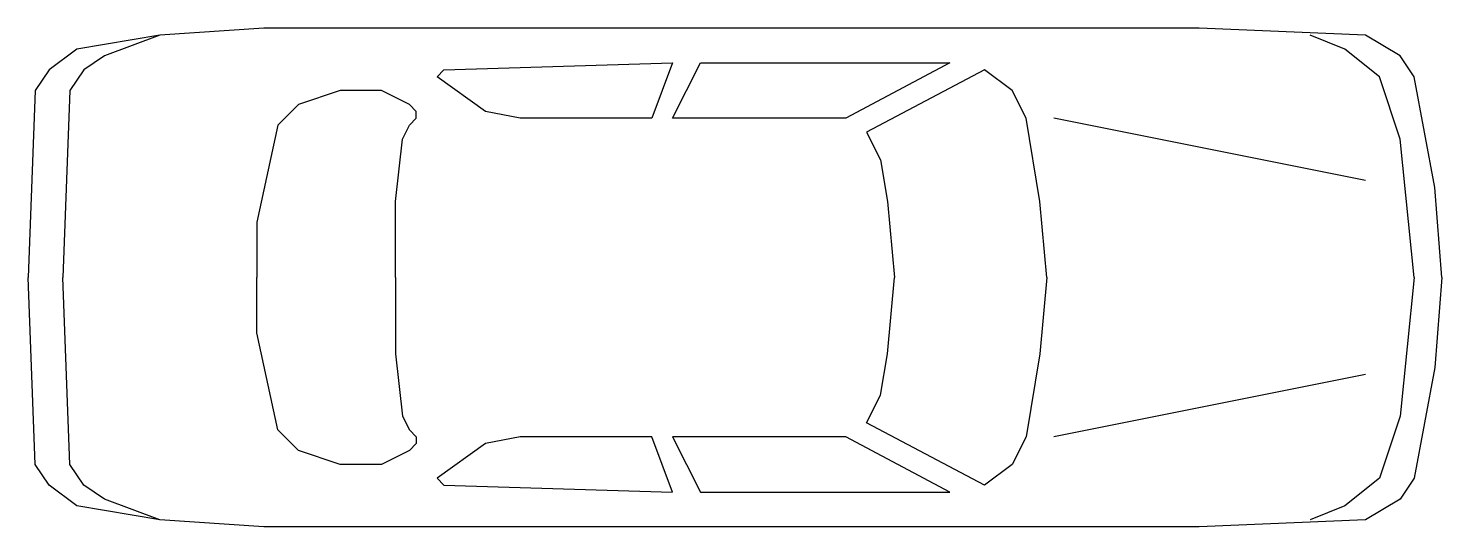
# Model space of a CAD drawing. Extents: x -961 to 2532, y 4404 to 5636.
import ezdxf

# ---------------------------------------------------------------- set-up
doc = ezdxf.new("R2010")
doc.units = 0
doc.header["$MEASUREMENT"] = 0
doc.layers.add('2D', color=7, linetype='CONTINUOUS')
doc.layers.add('INSERT', color=7, linetype='CONTINUOUS')

# ---------------------------------------------------------------- blocks, each defined once
blk = doc.blocks.new('C-2CAR04')
at = {"layer": '2D', "color": 0, "linetype": 'BYBLOCK'}
for p, q in [((-1293, 609.3), (-1498.4, 575.1)), ((-1293, 609.3), (-1429.9, 557.9)), ((-1036.1, 626.4), (-1293, 609.3)), ((1275.2, 626.4), (-1036.1, 626.4)), ((1686.1, 609.3), (1275.2, 626.4)), ((1634.8, 575.1), (1549.2, 609.3)), ((1771.7, 557.9), (1686.1, 609.3)), ((-1498.4, 575.1), (-1566.9, 523.7)), ((1720.4, 506.6), (1634.8, 575.1)), ((-1429.9, 557.9), (-1481.3, 523.7)), ((-591, 523.7), (-26, 540.8)), ((-26, 540.8), (-77.4, 403.9)), ((-26, 403.9), (42.5, 540.8)), ((42.5, 540.8), (658.9, 540.8)), ((658.9, 540.8), (402, 403.9)), ((1806, 506.6), (1771.7, 557.9)), ((-1566.9, 523.7), (-1601.1, 472.3)), ((-1481.3, 523.7), (-1515.5, 472.3)), ((-608.1, 506.6), (-591, 523.7)), ((-488.3, 421), (-608.1, 506.6)), ((744.5, 523.7), (453.4, 369.6)), ((813, 472.3), (744.5, 523.7)), ((1771.7, 352.5), (1720.4, 506.6)), ((1857.3, 232.6), (1806, 506.6)), ((-1601.1, 472.3), (-1618.3, 10.1)), ((-1515.5, 472.3), (-1532.7, 10.1)), ((-847.8, 472.3), (-950.5, 438.1)), ((-745.1, 472.3), (-847.8, 472.3)), ((-676.6, 438.1), (-745.1, 472.3)), ((847.2, 403.9), (813, 472.3)), ((-950.5, 438.1), (-1001.9, 386.7)), ((-659.5, 421), (-676.6, 438.1)), ((-659.5, 403.9), (-659.5, 421)), ((-402.7, 403.9), (-488.3, 421)), ((-1001.9, 386.7), (-1053.3, 147)), ((-693.7, 352.5), (-676.6, 386.7)), ((-676.6, 386.7), (-659.5, 403.9)), ((-77.4, 403.9), (-402.7, 403.9)), ((402, 403.9), (-26, 403.9)), ((881.4, 198.4), (847.2, 403.9)), ((1686.1, 249.8), (915.7, 403.9)), ((-710.8, 198.4), (-693.7, 352.5)), ((453.4, 369.6), (487.6, 301.1)), ((1806, 10.1), (1771.7, 352.5)), ((487.6, 301.1), (504.8, 198.4)), ((1874.5, 10.1), (1857.3, 232.6)), ((-710.8, 10.1), (-710.8, 198.4)), ((504.8, 198.4), (521.9, 10.1)), ((898.6, 10.1), (881.4, 198.4)), ((-1053.3, 147), (-1053.3, 10.1)), ((-1601.1, -452.2), (-1618.3, 10.1)), ((-1515.5, -452.2), (-1532.7, 10.1)), ((-1053.3, -126.9), (-1053.3, 10.1)), ((-710.8, 10.1), (-710.8, -178.3)), ((504.8, -178.3), (521.9, 10.1)), ((898.6, 10.1), (881.4, -178.3)), ((1806, 10.1), (1771.7, -332.4)), ((1874.5, 10.1), (1857.3, -212.5)), ((-1001.9, -366.6), (-1053.3, -126.9)), ((-710.8, -178.3), (-693.7, -332.4)), ((487.6, -281), (504.8, -178.3)), ((881.4, -178.3), (847.2, -383.7)), ((1686.1, -229.6), (915.7, -383.7)), ((1857.3, -212.5), (1806, -486.5)), ((453.4, -349.5), (487.6, -281)), ((-693.7, -332.4), (-676.6, -366.6)), ((1771.7, -332.4), (1720.4, -486.5)), ((-950.5, -418), (-1001.9, -366.6)), ((-676.6, -366.6), (-659.5, -383.7)), ((-659.5, -383.7), (-659.5, -400.8)), ((-402.7, -383.7), (-488.3, -400.8)), ((-77.4, -383.7), (-402.7, -383.7)), ((-26, -520.7), (-77.4, -383.7)), ((-26, -383.7), (42.5, -520.7)), ((402, -383.7), (-26, -383.7)), ((658.9, -520.7), (402, -383.7)), ((744.5, -503.6), (453.4, -349.5)), ((847.2, -383.7), (813, -452.2)), ((-847.8, -452.2), (-950.5, -418)), ((-676.6, -418), (-745.1, -452.2)), ((-659.5, -400.8), (-676.6, -418)), ((-488.3, -400.8), (-608.1, -486.5)), ((-1566.9, -503.6), (-1601.1, -452.2)), ((-1481.3, -503.6), (-1515.5, -452.2)), ((-745.1, -452.2), (-847.8, -452.2)), ((813, -452.2), (744.5, -503.6)), ((-608.1, -486.5), (-591, -503.6)), ((1720.4, -486.5), (1634.8, -554.9)), ((1806, -486.5), (1771.7, -537.8)), ((-1498.4, -554.9), (-1566.9, -503.6)), ((-1429.9, -537.8), (-1481.3, -503.6)), ((-591, -503.6), (-26, -520.7)), ((42.5, -520.7), (658.9, -520.7)), ((-1293, -589.2), (-1498.4, -554.9)), ((-1293, -589.2), (-1429.9, -537.8)), ((1634.8, -554.9), (1549.2, -589.2)), ((1771.7, -537.8), (1686.1, -589.2)), ((-1036.1, -606.3), (-1293, -589.2)), ((1686.1, -589.2), (1275.2, -606.3)), ((1275.2, -606.3), (-1036.1, -606.3))]:
    blk.add_line(p, q, dxfattribs=at)

msp = doc.modelspace()

# ---------------------------------------------------------------- block references
at = {"layer": 'INSERT'}
msp.add_blockref('C-2CAR04', (657.7, 5010), dxfattribs=at)

doc.saveas('drawing.dxf')
